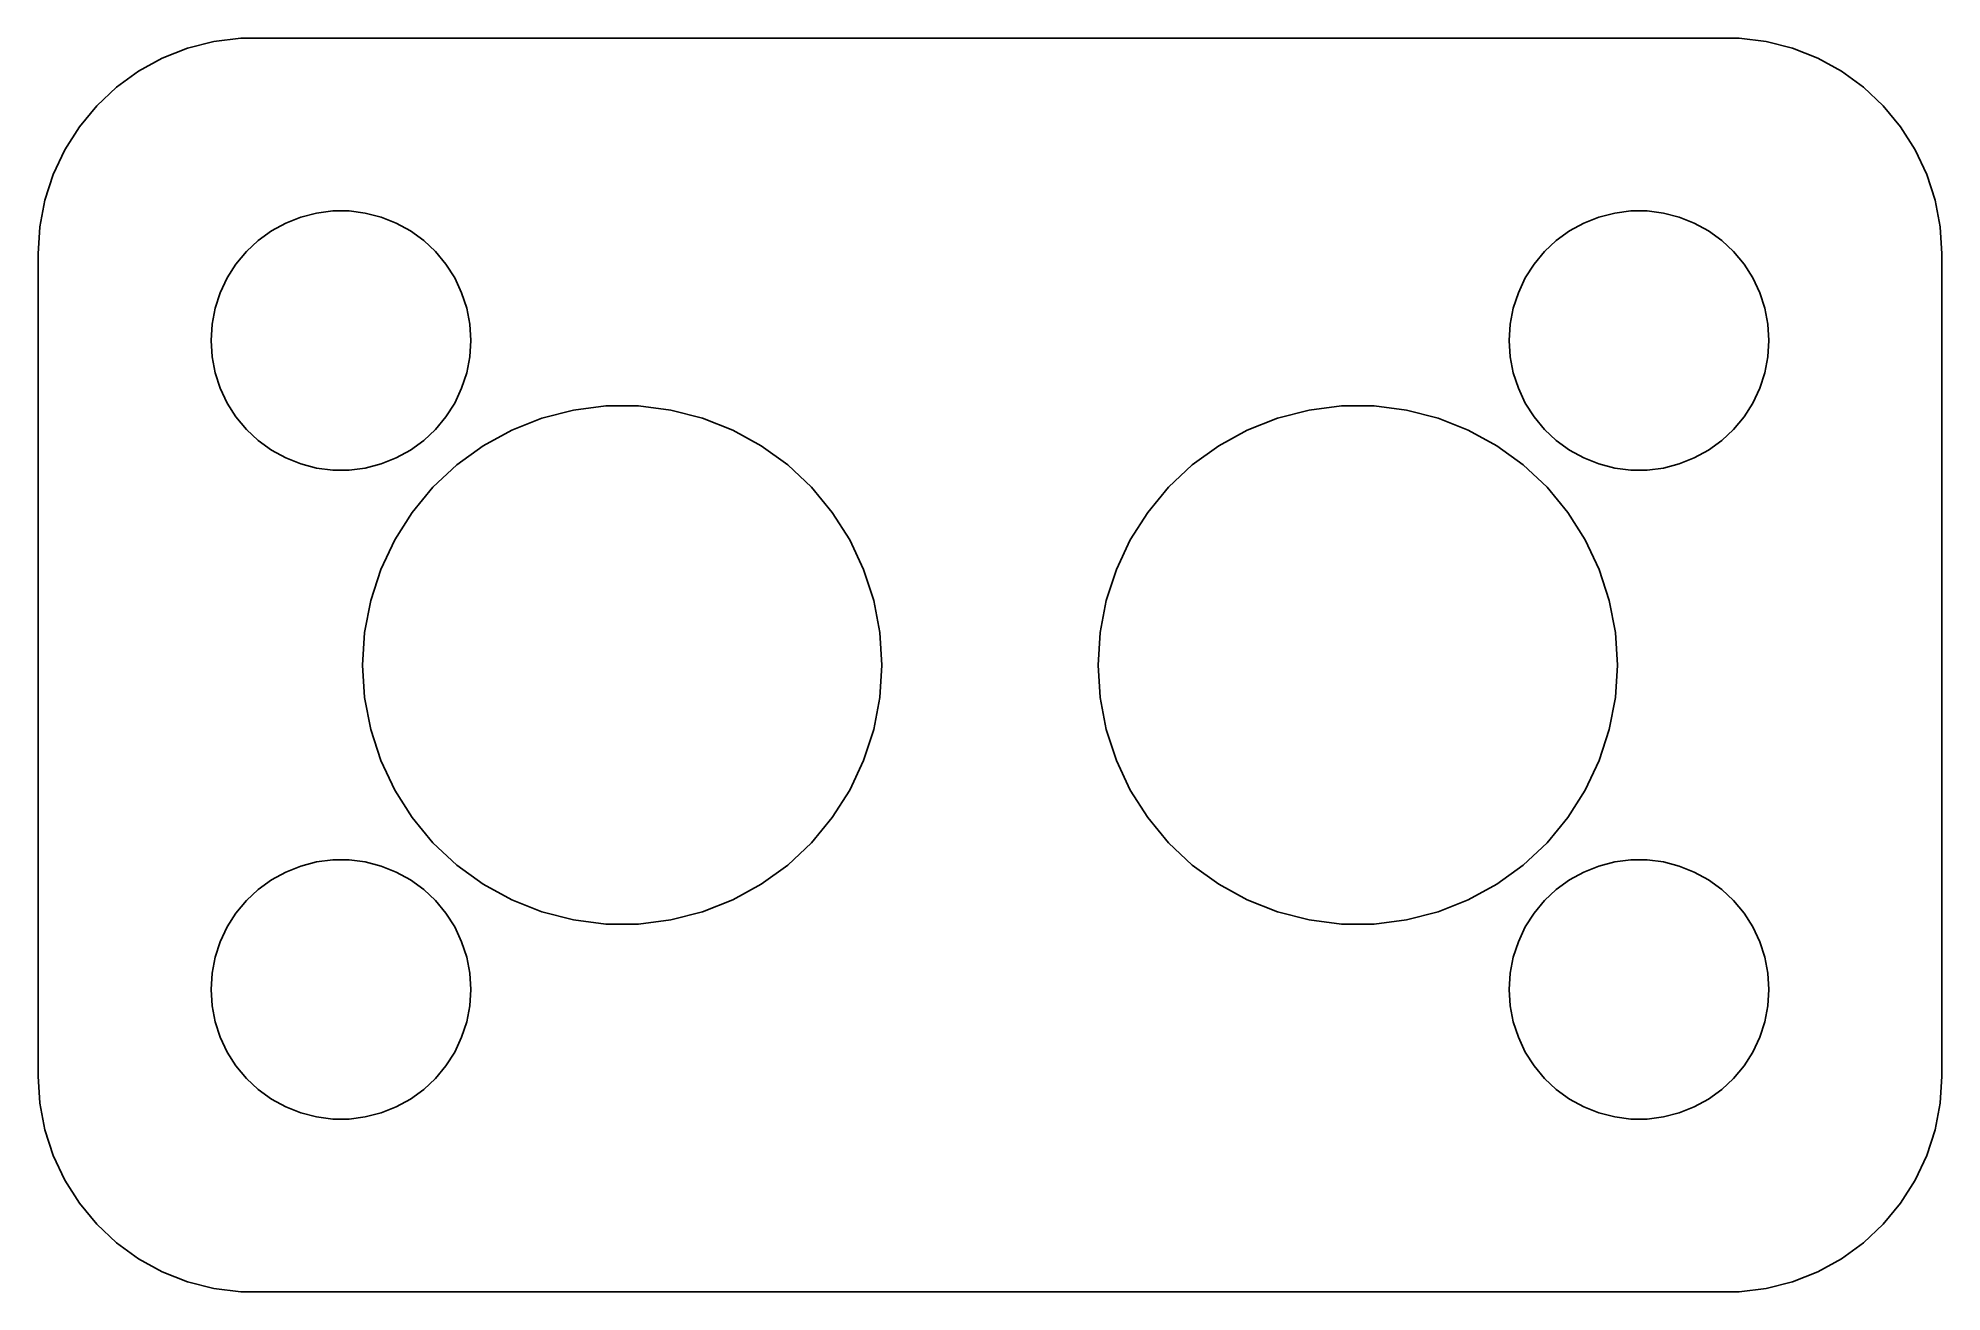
# Model space of a CAD drawing. Header units: metres. Extents: x -22 to 22, y -14.5 to 14.5.
import ezdxf

# ---------------------------------------------------------------- set-up
doc = ezdxf.new("R2010")
doc.units = ezdxf.units.M

msp = doc.modelspace()

# ---------------------------------------------------------------- linework, layer by layer
for p, q in [((-18.5451, 14.2553), (-19.1289, 14.0241)), ((-17.9369, 14.4114), (-18.5451, 14.2553)), ((-17.3139, 14.4901), (-17.9369, 14.4114)), ((17.3139, 14.4901), (-17.3139, 14.4901)), ((17.9369, 14.4114), (17.3139, 14.4901)), ((18.5451, 14.2553), (17.9369, 14.4114)), ((19.1289, 14.0241), (18.5451, 14.2553)), ((-19.6791, 13.7216), (-20.1871, 13.3526)), ((-19.1289, 14.0241), (-19.6791, 13.7216)), ((19.6791, 13.7216), (19.1289, 14.0241)), ((20.1871, 13.3526), (19.6791, 13.7216)), ((-20.1871, 13.3526), (-20.6448, 12.9227)), ((20.6448, 12.9227), (20.1871, 13.3526)), ((-20.6448, 12.9227), (-21.0451, 12.4389)), ((21.0451, 12.4389), (20.6448, 12.9227)), ((-21.0451, 12.4389), (-21.3815, 11.9088)), ((21.3815, 11.9088), (21.0451, 12.4389)), ((-21.3815, 11.9088), (-21.6489, 11.3406)), ((21.6489, 11.3406), (21.3815, 11.9088)), ((-21.6489, 11.3406), (-21.8429, 10.7434)), ((21.8429, 10.7434), (21.6489, 11.3406)), ((-21.8429, 10.7434), (-21.9606, 10.1267)), ((21.9606, 10.1267), (21.8429, 10.7434)), ((-21.9606, 10.1267), (-22, 9.5)), ((-16.6075, 10.033), (-16.2773, 10.2145)), ((-16.2773, 10.2145), (-15.927, 10.3532)), ((-15.927, 10.3532), (-15.5621, 10.4469)), ((-15.5621, 10.4469), (-15.1884, 10.4941)), ((-15.1884, 10.4941), (-14.8116, 10.4941)), ((-14.8116, 10.4941), (-14.4379, 10.4469)), ((-14.4379, 10.4469), (-14.0729, 10.3532)), ((-14.0729, 10.3532), (-13.7227, 10.2145)), ((-13.7227, 10.2145), (-13.3925, 10.033)), ((13.3925, 10.033), (13.7227, 10.2145)), ((13.7227, 10.2145), (14.0729, 10.3532)), ((14.0729, 10.3532), (14.4379, 10.4469)), ((14.4379, 10.4469), (14.8116, 10.4941)), ((14.8116, 10.4941), (15.1884, 10.4941)), ((15.1884, 10.4941), (15.5621, 10.4469)), ((15.5621, 10.4469), (15.927, 10.3532)), ((15.927, 10.3532), (16.2773, 10.2145)), ((16.2773, 10.2145), (16.6075, 10.033)), ((22, 9.5), (21.9606, 10.1267)), ((-17.1869, 9.55363), (-16.9123, 9.81154)), ((-16.9123, 9.81154), (-16.6075, 10.033)), ((-13.3925, 10.033), (-13.0877, 9.81154)), ((-13.0877, 9.81154), (-12.8131, 9.55363)), ((12.8131, 9.55363), (13.0877, 9.81154)), ((13.0877, 9.81154), (13.3925, 10.033)), ((16.6075, 10.033), (16.9123, 9.81154)), ((16.9123, 9.81154), (17.1869, 9.55363)), ((-22, 9.5), (-22, -9.5)), ((-17.6289, 8.94525), (-17.427, 9.26335)), ((-17.427, 9.26335), (-17.1869, 9.55363)), ((-12.8131, 9.55363), (-12.5729, 9.26335)), ((-12.5729, 9.26335), (-12.3711, 8.94525)), ((12.3711, 8.94525), (12.5729, 9.26335)), ((12.5729, 9.26335), (12.8131, 9.55363)), ((17.1869, 9.55363), (17.427, 9.26335)), ((17.427, 9.26335), (17.6289, 8.94525)), ((22, -9.5), (22, 9.5)), ((-17.7893, 8.60437), (-17.6289, 8.94525)), ((-12.3711, 8.94525), (-12.2107, 8.60437)), ((12.2107, 8.60437), (12.3711, 8.94525)), ((17.6289, 8.94525), (17.7893, 8.60437)), ((-17.9057, 8.24606), (-17.7893, 8.60437)), ((-12.2107, 8.60437), (-12.0942, 8.24606)), ((12.0942, 8.24606), (12.2107, 8.60437)), ((17.7893, 8.60437), (17.9057, 8.24606)), ((-17.9763, 7.87599), (-17.9057, 8.24606)), ((-12.0942, 8.24606), (-12.0237, 7.87599)), ((12.0237, 7.87599), (12.0942, 8.24606)), ((17.9057, 8.24606), (17.9763, 7.87599)), ((-18, 7.5), (-17.9763, 7.87599)), ((-17.9763, 7.12399), (-18, 7.5)), ((-12.0237, 7.87599), (-12, 7.5)), ((-12, 7.5), (-12.0237, 7.12399)), ((12, 7.5), (12.0237, 7.87599)), ((12.0237, 7.12399), (12, 7.5)), ((17.9763, 7.87599), (18, 7.5)), ((18, 7.5), (17.9763, 7.12399)), ((-17.9057, 6.75392), (-17.9763, 7.12399)), ((-12.0237, 7.12399), (-12.0942, 6.75392)), ((12.0942, 6.75392), (12.0237, 7.12399)), ((17.9763, 7.12399), (17.9057, 6.75392)), ((-17.7893, 6.39561), (-17.9057, 6.75392)), ((-12.0942, 6.75392), (-12.2107, 6.39561)), ((12.2107, 6.39561), (12.0942, 6.75392)), ((17.9057, 6.75392), (17.7893, 6.39561)), ((-17.6289, 6.05473), (-17.7893, 6.39561)), ((-12.2107, 6.39561), (-12.3711, 6.05473)), ((12.3711, 6.05473), (12.2107, 6.39561)), ((17.7893, 6.39561), (17.6289, 6.05473)), ((-17.427, 5.73663), (-17.6289, 6.05473)), ((-17.1869, 5.44635), (-17.427, 5.73663)), ((-12.5729, 5.73663), (-12.8131, 5.44635)), ((-12.3711, 6.05473), (-12.5729, 5.73663)), ((-10.3541, 5.70633), (-9.62428, 5.89372)), ((-9.62428, 5.89372), (-8.87674, 5.98816)), ((-8.87674, 5.98816), (-8.12325, 5.98816)), ((-8.12325, 5.98816), (-7.3757, 5.89372)), ((-7.3757, 5.89372), (-6.64589, 5.70633)), ((6.64589, 5.70633), (7.3757, 5.89372)), ((7.3757, 5.89372), (8.12325, 5.98816)), ((8.12325, 5.98816), (8.87674, 5.98816)), ((8.87674, 5.98816), (9.62428, 5.89372)), ((9.62428, 5.89372), (10.3541, 5.70633)), ((12.5729, 5.73663), (12.3711, 6.05473)), ((12.8131, 5.44635), (12.5729, 5.73663)), ((17.427, 5.73663), (17.1869, 5.44635)), ((17.6289, 6.05473), (17.427, 5.73663)), ((-16.9123, 5.18845), (-17.1869, 5.44635)), ((-12.8131, 5.44635), (-13.0877, 5.18845)), ((-11.715, 5.06596), (-11.0547, 5.42896)), ((-11.0547, 5.42896), (-10.3541, 5.70633)), ((-6.64589, 5.70633), (-5.94531, 5.42896)), ((-5.94531, 5.42896), (-5.28503, 5.06596)), ((5.28503, 5.06596), (5.94531, 5.42896)), ((5.94531, 5.42896), (6.64589, 5.70633)), ((10.3541, 5.70633), (11.0547, 5.42896)), ((11.0547, 5.42896), (11.715, 5.06596)), ((13.0877, 5.18845), (12.8131, 5.44635)), ((17.1869, 5.44635), (16.9123, 5.18845)), ((-16.6075, 4.96701), (-16.9123, 5.18845)), ((-16.2773, 4.78551), (-16.6075, 4.96701)), ((-13.3925, 4.96701), (-13.7227, 4.78551)), ((-13.0877, 5.18845), (-13.3925, 4.96701)), ((-12.3245, 4.62308), (-11.715, 5.06596)), ((-5.28503, 5.06596), (-4.67545, 4.62308)), ((4.67545, 4.62308), (5.28503, 5.06596)), ((11.715, 5.06596), (12.3245, 4.62308)), ((13.3925, 4.96701), (13.0877, 5.18845)), ((13.7227, 4.78551), (13.3925, 4.96701)), ((16.6075, 4.96701), (16.2773, 4.78551)), ((16.9123, 5.18845), (16.6075, 4.96701)), ((-15.927, 4.64682), (-16.2773, 4.78551)), ((-15.5621, 4.55313), (-15.927, 4.64682)), ((-15.1884, 4.50591), (-15.5621, 4.55313)), ((-14.8116, 4.50591), (-15.1884, 4.50591)), ((-14.4379, 4.55313), (-14.8116, 4.50591)), ((-14.0729, 4.64682), (-14.4379, 4.55313)), ((-13.7227, 4.78551), (-14.0729, 4.64682)), ((-12.8738, 4.10727), (-12.3245, 4.62308)), ((-4.67545, 4.62308), (-4.12617, 4.10727)), ((4.12617, 4.10727), (4.67545, 4.62308)), ((12.3245, 4.62308), (12.8738, 4.10727)), ((14.0729, 4.64682), (13.7227, 4.78551)), ((14.4379, 4.55313), (14.0729, 4.64682)), ((14.8116, 4.50591), (14.4379, 4.55313)), ((15.1884, 4.50591), (14.8116, 4.50591)), ((15.5621, 4.55313), (15.1884, 4.50591)), ((15.927, 4.64682), (15.5621, 4.55313)), ((16.2773, 4.78551), (15.927, 4.64682)), ((-13.3541, 3.5267), (-12.8738, 4.10727)), ((-4.12617, 4.10727), (-3.64589, 3.5267)), ((3.64589, 3.5267), (4.12617, 4.10727)), ((12.8738, 4.10727), (13.3541, 3.5267)), ((-13.7578, 2.89052), (-13.3541, 3.5267)), ((-3.64589, 3.5267), (-3.24216, 2.89052)), ((3.24216, 2.89052), (3.64589, 3.5267)), ((13.3541, 3.5267), (13.7578, 2.89052)), ((-14.0786, 2.20874), (-13.7578, 2.89052)), ((-3.24216, 2.89052), (-2.92134, 2.20874)), ((2.92134, 2.20874), (3.24216, 2.89052)), ((13.7578, 2.89052), (14.0786, 2.20874)), ((-14.3115, 1.49213), (-14.0786, 2.20874)), ((-2.92134, 2.20874), (-2.68849, 1.49213)), ((2.68849, 1.49213), (2.92134, 2.20874)), ((14.0786, 2.20874), (14.3115, 1.49213)), ((-14.4527, 0.752), (-14.3115, 1.49213)), ((-2.68849, 1.49213), (-2.5473, 0.752)), ((2.5473, 0.752), (2.68849, 1.49213)), ((14.3115, 1.49213), (14.4527, 0.752)), ((-14.5, 0), (-14.4527, 0.752)), ((-2.5473, 0.752), (-2.5, 0)), ((2.5, 0), (2.5473, 0.752)), ((14.4527, 0.752), (14.5, 0)), ((-14.4527, -0.752), (-14.5, 0)), ((-2.5, 0), (-2.5473, -0.752)), ((2.5473, -0.752), (2.5, 0)), ((14.5, 0), (14.4527, -0.752)), ((-14.3115, -1.49213), (-14.4527, -0.752)), ((-2.5473, -0.752), (-2.68849, -1.49213)), ((2.68849, -1.49213), (2.5473, -0.752)), ((14.4527, -0.752), (14.3115, -1.49213)), ((-14.0786, -2.20874), (-14.3115, -1.49213)), ((-2.68849, -1.49213), (-2.92134, -2.20874)), ((2.92134, -2.20874), (2.68849, -1.49213)), ((14.3115, -1.49213), (14.0786, -2.20874)), ((-13.7578, -2.89052), (-14.0786, -2.20874)), ((-2.92134, -2.20874), (-3.24216, -2.89052)), ((3.24216, -2.89052), (2.92134, -2.20874)), ((14.0786, -2.20874), (13.7578, -2.89052)), ((-13.3541, -3.5267), (-13.7578, -2.89052)), ((-3.24216, -2.89052), (-3.64589, -3.5267)), ((3.64589, -3.5267), (3.24216, -2.89052)), ((13.7578, -2.89052), (13.3541, -3.5267)), ((-12.8738, -4.10727), (-13.3541, -3.5267)), ((-3.64589, -3.5267), (-4.12617, -4.10727)), ((4.12617, -4.10727), (3.64589, -3.5267)), ((13.3541, -3.5267), (12.8738, -4.10727)), ((-12.3245, -4.62308), (-12.8738, -4.10727)), ((-4.12617, -4.10727), (-4.67545, -4.62308)), ((4.67545, -4.62308), (4.12617, -4.10727)), ((12.8738, -4.10727), (12.3245, -4.62308)), ((-16.6075, -4.96701), (-16.2773, -4.78551)), ((-16.2773, -4.78551), (-15.927, -4.64682)), ((-15.927, -4.64682), (-15.5621, -4.55313)), ((-15.5621, -4.55313), (-15.1884, -4.50591)), ((-15.1884, -4.50591), (-14.8116, -4.50591)), ((-14.8116, -4.50591), (-14.4379, -4.55313)), ((-14.4379, -4.55313), (-14.0729, -4.64682)), ((-14.0729, -4.64682), (-13.7227, -4.78551)), ((-13.7227, -4.78551), (-13.3925, -4.96701)), ((-11.715, -5.06596), (-12.3245, -4.62308)), ((-4.67545, -4.62308), (-5.28503, -5.06596)), ((5.28503, -5.06596), (4.67545, -4.62308)), ((12.3245, -4.62308), (11.715, -5.06596)), ((13.3925, -4.96701), (13.7227, -4.78551)), ((13.7227, -4.78551), (14.0729, -4.64682)), ((14.0729, -4.64682), (14.4379, -4.55313)), ((14.4379, -4.55313), (14.8116, -4.50591)), ((14.8116, -4.50591), (15.1884, -4.50591)), ((15.1884, -4.50591), (15.5621, -4.55313)), ((15.5621, -4.55313), (15.927, -4.64682)), ((15.927, -4.64682), (16.2773, -4.78551)), ((16.2773, -4.78551), (16.6075, -4.96701)), ((-17.1869, -5.44635), (-16.9123, -5.18845)), ((-16.9123, -5.18845), (-16.6075, -4.96701)), ((-13.3925, -4.96701), (-13.0877, -5.18845)), ((-13.0877, -5.18845), (-12.8131, -5.44635)), ((-11.0547, -5.42896), (-11.715, -5.06596)), ((-5.28503, -5.06596), (-5.94531, -5.42896)), ((5.94531, -5.42896), (5.28503, -5.06596)), ((11.715, -5.06596), (11.0547, -5.42896)), ((12.8131, -5.44635), (13.0877, -5.18845)), ((13.0877, -5.18845), (13.3925, -4.96701)), ((16.6075, -4.96701), (16.9123, -5.18845)), ((16.9123, -5.18845), (17.1869, -5.44635)), ((-17.427, -5.73663), (-17.1869, -5.44635)), ((-12.8131, -5.44635), (-12.5729, -5.73663)), ((-10.3541, -5.70633), (-11.0547, -5.42896)), ((-9.62428, -5.89372), (-10.3541, -5.70633)), ((-6.64589, -5.70633), (-7.3757, -5.89372)), ((-5.94531, -5.42896), (-6.64589, -5.70633)), ((6.64589, -5.70633), (5.94531, -5.42896)), ((7.3757, -5.89372), (6.64589, -5.70633)), ((10.3541, -5.70633), (9.62428, -5.89372)), ((11.0547, -5.42896), (10.3541, -5.70633)), ((12.5729, -5.73663), (12.8131, -5.44635)), ((17.1869, -5.44635), (17.427, -5.73663)), ((-17.7893, -6.39561), (-17.6289, -6.05473)), ((-17.6289, -6.05473), (-17.427, -5.73663)), ((-12.5729, -5.73663), (-12.3711, -6.05473)), ((-12.3711, -6.05473), (-12.2107, -6.39561)), ((-8.87674, -5.98816), (-9.62428, -5.89372)), ((-8.12325, -5.98816), (-8.87674, -5.98816)), ((-7.3757, -5.89372), (-8.12325, -5.98816)), ((8.12325, -5.98816), (7.3757, -5.89372)), ((8.87674, -5.98816), (8.12325, -5.98816)), ((9.62428, -5.89372), (8.87674, -5.98816)), ((12.2107, -6.39561), (12.3711, -6.05473)), ((12.3711, -6.05473), (12.5729, -5.73663)), ((17.427, -5.73663), (17.6289, -6.05473)), ((17.6289, -6.05473), (17.7893, -6.39561)), ((-17.9057, -6.75392), (-17.7893, -6.39561)), ((-12.2107, -6.39561), (-12.0942, -6.75392)), ((12.0942, -6.75392), (12.2107, -6.39561)), ((17.7893, -6.39561), (17.9057, -6.75392)), ((-17.9763, -7.12399), (-17.9057, -6.75392)), ((-12.0942, -6.75392), (-12.0237, -7.12399)), ((12.0237, -7.12399), (12.0942, -6.75392)), ((17.9057, -6.75392), (17.9763, -7.12399)), ((-18, -7.5), (-17.9763, -7.12399)), ((-12.0237, -7.12399), (-12, -7.5)), ((12, -7.5), (12.0237, -7.12399)), ((17.9763, -7.12399), (18, -7.5)), ((-17.9763, -7.87599), (-18, -7.5)), ((-17.9057, -8.24606), (-17.9763, -7.87599)), ((-12.0237, -7.87599), (-12.0942, -8.24606)), ((-12, -7.5), (-12.0237, -7.87599)), ((12.0237, -7.87599), (12, -7.5)), ((12.0942, -8.24606), (12.0237, -7.87599)), ((17.9763, -7.87599), (17.9057, -8.24606)), ((18, -7.5), (17.9763, -7.87599)), ((-17.7893, -8.60437), (-17.9057, -8.24606)), ((-12.0942, -8.24606), (-12.2107, -8.60437)), ((12.2107, -8.60437), (12.0942, -8.24606)), ((17.9057, -8.24606), (17.7893, -8.60437)), ((-17.6289, -8.94525), (-17.7893, -8.60437)), ((-12.2107, -8.60437), (-12.3711, -8.94525)), ((12.3711, -8.94525), (12.2107, -8.60437)), ((17.7893, -8.60437), (17.6289, -8.94525)), ((-17.427, -9.26335), (-17.6289, -8.94525)), ((-12.3711, -8.94525), (-12.5729, -9.26335)), ((12.5729, -9.26335), (12.3711, -8.94525)), ((17.6289, -8.94525), (17.427, -9.26335)), ((-22, -9.5), (-21.9606, -10.1267)), ((-17.1869, -9.55363), (-17.427, -9.26335)), ((-16.9123, -9.81154), (-17.1869, -9.55363)), ((-12.8131, -9.55363), (-13.0877, -9.81154)), ((-12.5729, -9.26335), (-12.8131, -9.55363)), ((12.8131, -9.55363), (12.5729, -9.26335)), ((13.0877, -9.81154), (12.8131, -9.55363)), ((17.1869, -9.55363), (16.9123, -9.81154)), ((17.427, -9.26335), (17.1869, -9.55363)), ((21.9606, -10.1267), (22, -9.5)), ((-16.6075, -10.033), (-16.9123, -9.81154)), ((-16.2773, -10.2145), (-16.6075, -10.033)), ((-13.3925, -10.033), (-13.7227, -10.2145)), ((-13.0877, -9.81154), (-13.3925, -10.033)), ((13.3925, -10.033), (13.0877, -9.81154)), ((13.7227, -10.2145), (13.3925, -10.033)), ((16.6075, -10.033), (16.2773, -10.2145)), ((16.9123, -9.81154), (16.6075, -10.033)), ((-21.9606, -10.1267), (-21.8429, -10.7434)), ((-15.927, -10.3532), (-16.2773, -10.2145)), ((-15.5621, -10.4469), (-15.927, -10.3532)), ((-15.1884, -10.4941), (-15.5621, -10.4469)), ((-14.8116, -10.4941), (-15.1884, -10.4941)), ((-14.4379, -10.4469), (-14.8116, -10.4941)), ((-14.0729, -10.3532), (-14.4379, -10.4469)), ((-13.7227, -10.2145), (-14.0729, -10.3532)), ((14.0729, -10.3532), (13.7227, -10.2145)), ((14.4379, -10.4469), (14.0729, -10.3532)), ((14.8116, -10.4941), (14.4379, -10.4469)), ((15.1884, -10.4941), (14.8116, -10.4941)), ((15.5621, -10.4469), (15.1884, -10.4941)), ((15.927, -10.3532), (15.5621, -10.4469)), ((16.2773, -10.2145), (15.927, -10.3532)), ((21.8429, -10.7434), (21.9606, -10.1267)), ((-21.8429, -10.7434), (-21.6489, -11.3406)), ((21.6489, -11.3406), (21.8429, -10.7434)), ((-21.6489, -11.3406), (-21.3815, -11.9088)), ((21.3815, -11.9088), (21.6489, -11.3406)), ((-21.3815, -11.9088), (-21.0451, -12.4389)), ((21.0451, -12.4389), (21.3815, -11.9088)), ((-21.0451, -12.4389), (-20.6448, -12.9227)), ((20.6448, -12.9227), (21.0451, -12.4389)), ((-20.6448, -12.9227), (-20.1871, -13.3526)), ((20.1871, -13.3526), (20.6448, -12.9227)), ((-20.1871, -13.3526), (-19.6791, -13.7216)), ((19.6791, -13.7216), (20.1871, -13.3526)), ((-19.6791, -13.7216), (-19.1289, -14.0241)), ((-19.1289, -14.0241), (-18.5451, -14.2553)), ((18.5451, -14.2553), (19.1289, -14.0241)), ((19.1289, -14.0241), (19.6791, -13.7216)), ((-18.5451, -14.2553), (-17.9369, -14.4114)), ((-17.9369, -14.4114), (-17.3139, -14.4901)), ((-17.3139, -14.4901), (17.3139, -14.4901)), ((17.3139, -14.4901), (17.9369, -14.4114)), ((17.9369, -14.4114), (18.5451, -14.2553))]:
    msp.add_line(p, q)

doc.saveas('drawing.dxf')
